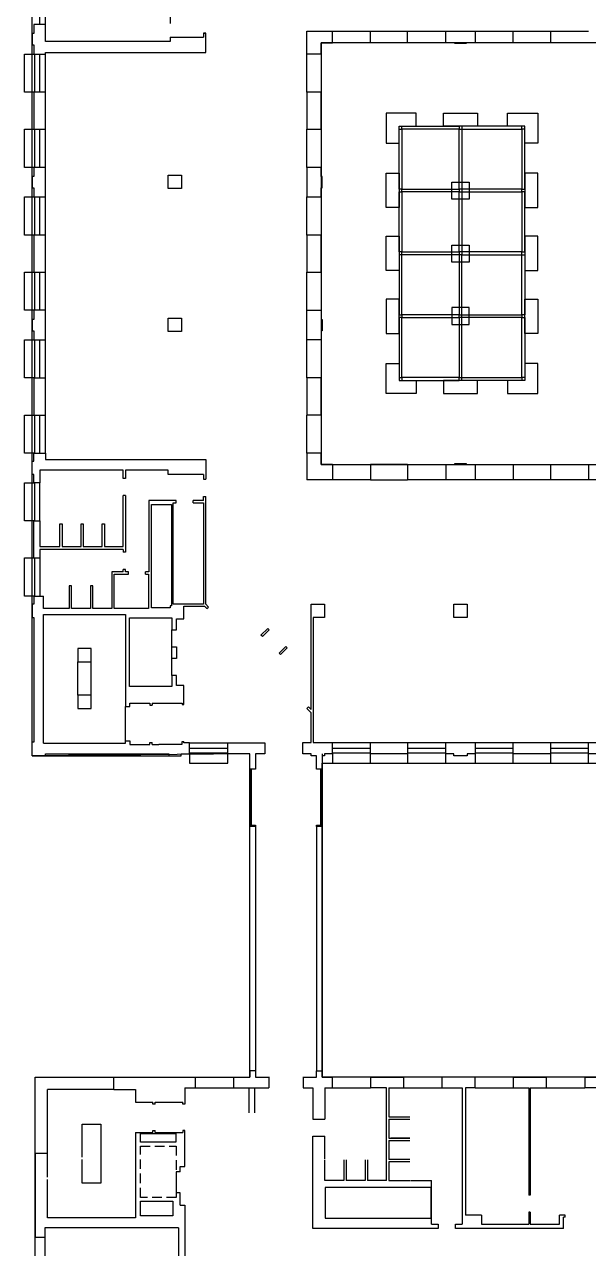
# Model space of a CAD drawing. Header units: millimetres. Extents: x -80 to 60, y -33 to 210.
# Drawn here: x -79.8 to -50.2, y 3.4 to 67.6 of the extents above; entities that cross this region are included whole.
import ezdxf

# ---------------------------------------------------------------- set-up
doc = ezdxf.new("R2010")
doc.units = ezdxf.units.MM
doc.header["$MEASUREMENT"] = 0
doc.linetypes.add('DASHED', pattern=[0.75, 0.5, -0.25])
doc.linetypes.add('HIDDEN', pattern=[9.525, 6.35, -3.175])
doc.layers.add('M', color=7, linetype='Continuous')
doc.layers.add('valid_area', color=140, linetype='Continuous')

msp = doc.modelspace()

# ---------------------------------------------------------------- linework, layer by layer
at = {"layer": 'M', "linetype": 'HIDDEN'}
for p, q in [((-72.183, 74.041), (-72.183, 66.986)), ((-73.158, 42.459), (-72.118, 42.459)), ((-73.158, 37.03), (-73.158, 42.459)), ((-72.118, 42.459), (-72.118, 37.128)), ((-72.183, 37.03), (-73.158, 37.03)), ((-72.183, 37.128), (-72.183, 37.03)), ((-72.118, 37.128), (-72.183, 37.128)), ((-74.308, 36.503), (-72.093, 36.503)), ((-74.308, 32.903), (-74.308, 36.503)), ((-72.093, 36.503), (-72.093, 35.876)), ((-72.093, 33.476), (-72.093, 32.903)), ((-72.093, 32.903), (-74.308, 32.903)), ((-73.733, 9.436), (-71.883, 9.436)), ((-73.733, 8.984), (-73.733, 9.436)), ((-71.883, 9.436), (-71.883, 8.984)), ((-71.883, 8.984), (-73.733, 8.984)), ((-58.478, 6.612), (-64.048, 6.612)), ((-64.048, 6.612), (-64.048, 4.992)), ((-58.478, 4.992), (-58.478, 6.612)), ((-73.733, 5.884), (-72.038, 5.884)), ((-73.733, 5.127), (-73.733, 5.884)), ((-72.038, 5.884), (-72.038, 5.127)), ((-72.038, 5.127), (-73.733, 5.127)), ((-64.048, 4.992), (-58.478, 4.992))]:
    msp.add_line(p, q, dxfattribs=at)
at = {"layer": 'M'}
for p, q in [((-79.033, 67.646), (-79.033, 69.646)), ((-78.733, 67.646), (-78.733, 69.646)), ((-78.733, 67.646), (-79.333, 67.646)), ((-79.333, 67.646), (-79.333, 67.171)), ((-78.733, 66.751), (-78.733, 67.646)), ((-79.433, 67.171), (-79.433, 66.571)), ((-79.333, 67.171), (-79.433, 67.171)), ((-72.183, 66.986), (-72.183, 66.751)), ((-72.183, 66.986), (-70.433, 66.986)), ((-70.433, 67.186), (-70.433, 66.986)), ((-70.433, 67.186), (-70.313, 67.186)), ((-70.313, 67.186), (-70.433, 67.186)), ((-70.313, 66.181), (-70.313, 67.186)), ((-65.003, 66.096), (-65.003, 67.291)), ((-65.003, 67.291), (-63.658, 67.291)), ((-63.658, 67.291), (-61.658, 67.291)), ((-63.658, 66.691), (-63.658, 67.291)), ((-61.658, 66.691), (-61.658, 67.291)), ((-61.658, 67.291), (-59.708, 67.291)), ((-59.708, 67.291), (-57.708, 67.291)), ((-59.708, 66.691), (-59.708, 67.291)), ((-57.708, 67.291), (-56.158, 67.291)), ((-57.708, 66.691), (-57.708, 67.291)), ((-56.158, 67.291), (-56.158, 66.691)), ((-56.158, 67.291), (-54.158, 67.291)), ((-54.158, 67.291), (-52.208, 67.291)), ((-54.158, 66.691), (-54.158, 67.291)), ((-52.208, 67.291), (-50.208, 67.291)), ((-52.208, 67.291), (-52.208, 66.691)), ((-79.433, 66.571), (-79.333, 66.571)), ((-79.333, 66.571), (-79.333, 66.096)), ((-72.183, 66.751), (-78.733, 66.751)), ((-78.733, 66.096), (-78.733, 66.181)), ((-78.733, 66.181), (-70.313, 66.181)), ((-64.253, 66.691), (-63.658, 66.691)), ((-64.253, 66.096), (-64.253, 66.691)), ((-59.708, 66.691), (-61.658, 66.691)), ((-57.233, 66.691), (-57.708, 66.691)), ((-57.233, 66.641), (-57.233, 66.691)), ((-56.633, 66.641), (-57.233, 66.641)), ((-56.633, 66.691), (-56.633, 66.641)), ((-56.158, 66.691), (-56.633, 66.691)), ((-52.208, 66.691), (-54.158, 66.691)), ((-79.833, 66.096), (-79.333, 66.096)), ((-79.833, 64.096), (-79.833, 66.096)), ((-79.333, 66.096), (-78.733, 66.096)), ((-79.283, 64.096), (-79.283, 66.096)), ((-79.033, 64.096), (-79.033, 66.096)), ((-78.733, 64.096), (-78.733, 66.096)), ((-65.003, 64.096), (-65.003, 66.096)), ((-64.253, 66.096), (-65.003, 66.096)), ((-79.333, 64.096), (-79.833, 64.096)), ((-79.333, 64.096), (-79.333, 62.146)), ((-78.733, 64.096), (-79.333, 64.096)), ((-78.733, 62.146), (-78.733, 64.096)), ((-64.253, 64.096), (-65.003, 64.096)), ((-65.003, 64.096), (-65.003, 62.146)), ((-64.253, 62.146), (-64.253, 64.096)), ((-60.838, 62.99), (-60.838, 61.41)), ((-59.258, 62.99), (-60.838, 62.99)), ((-59.258, 62.31), (-59.258, 62.99)), ((-57.833, 62.99), (-56.033, 62.99)), ((-57.833, 62.31), (-57.833, 62.99)), ((-56.033, 62.99), (-56.033, 62.31)), ((-54.458, 62.99), (-52.878, 62.99)), ((-54.458, 62.31), (-54.458, 62.99)), ((-52.878, 62.99), (-52.878, 61.41)), ((-79.833, 62.146), (-79.333, 62.146)), ((-79.833, 60.146), (-79.833, 62.146)), ((-79.333, 62.146), (-78.733, 62.146)), ((-79.283, 60.146), (-79.283, 62.146)), ((-79.033, 60.146), (-79.033, 62.146)), ((-78.733, 60.146), (-78.733, 62.146)), ((-65.003, 60.146), (-65.003, 62.146)), ((-65.003, 62.146), (-64.253, 62.146)), ((-60.158, 62.31), (-59.258, 62.31)), ((-60.158, 61.41), (-60.158, 62.31)), ((-60.158, 62.16), (-60.008, 62.16)), ((-60.158, 59.01), (-60.158, 62.16)), ((-60.008, 62.31), (-57.008, 62.31)), ((-60.008, 62.16), (-60.008, 62.31)), ((-57.008, 62.16), (-60.008, 62.16)), ((-60.008, 62.16), (-60.008, 59.01)), ((-56.033, 62.31), (-57.833, 62.31)), ((-57.008, 62.31), (-57.008, 62.16)), ((-57.008, 62.16), (-56.858, 62.16)), ((-57.008, 59.01), (-57.008, 62.16)), ((-56.858, 62.31), (-56.858, 62.16)), ((-53.708, 62.31), (-56.858, 62.31)), ((-56.858, 62.16), (-53.708, 62.16)), ((-56.858, 62.16), (-56.858, 59.01)), ((-53.558, 62.31), (-54.458, 62.31)), ((-53.708, 62.16), (-53.708, 62.31)), ((-53.708, 62.16), (-53.708, 59.01)), ((-53.558, 62.16), (-53.708, 62.16)), ((-53.558, 61.41), (-53.558, 62.31)), ((-53.558, 59.01), (-53.558, 62.16)), ((-60.838, 61.41), (-60.158, 61.41)), ((-52.878, 61.41), (-53.558, 61.41)), ((-79.333, 60.146), (-79.833, 60.146)), ((-79.333, 60.146), (-79.333, 59.671)), ((-78.733, 60.146), (-79.333, 60.146)), ((-78.733, 58.596), (-78.733, 60.146)), ((-65.003, 60.146), (-65.003, 58.596)), ((-64.253, 60.146), (-65.003, 60.146)), ((-64.253, 59.671), (-64.253, 60.146)), ((-60.838, 59.835), (-60.158, 59.835)), ((-60.838, 58.035), (-60.838, 59.835)), ((-60.158, 59.835), (-60.158, 58.035)), ((-52.878, 59.835), (-53.558, 59.835)), ((-53.558, 59.835), (-53.558, 58.035)), ((-52.878, 58.035), (-52.878, 59.835)), ((-79.433, 59.671), (-79.433, 59.071)), ((-79.333, 59.671), (-79.433, 59.671)), ((-72.283, 59.031), (-72.283, 59.731)), ((-72.283, 59.731), (-71.583, 59.731)), ((-71.583, 59.731), (-71.583, 59.031)), ((-64.203, 59.671), (-64.253, 59.671)), ((-64.203, 59.071), (-64.203, 59.671)), ((-57.383, 59.371), (-56.483, 59.371)), ((-57.383, 58.471), (-57.383, 59.371)), ((-56.483, 59.371), (-56.483, 58.471)), ((-79.833, 58.596), (-79.333, 58.596)), ((-79.833, 56.596), (-79.833, 58.596)), ((-79.433, 59.071), (-79.333, 59.071)), ((-79.333, 59.071), (-79.333, 58.596)), ((-79.333, 58.596), (-78.733, 58.596)), ((-79.283, 56.596), (-79.283, 58.596)), ((-79.033, 56.596), (-79.033, 58.596)), ((-78.733, 56.596), (-78.733, 58.596)), ((-71.583, 59.031), (-72.283, 59.031)), ((-65.003, 58.596), (-64.253, 58.596)), ((-65.003, 56.596), (-65.003, 58.596)), ((-64.253, 59.071), (-64.203, 59.071)), ((-64.253, 58.596), (-64.253, 59.071)), ((-60.008, 59.01), (-60.158, 59.01)), ((-60.158, 58.86), (-60.008, 58.86)), ((-60.158, 55.71), (-60.158, 58.86)), ((-60.008, 58.86), (-60.008, 59.01)), ((-60.008, 59.01), (-57.008, 59.01)), ((-57.008, 58.86), (-60.008, 58.86)), ((-60.008, 58.86), (-60.008, 55.71)), ((-56.483, 58.471), (-57.383, 58.471)), ((-57.008, 59.01), (-57.008, 58.86)), ((-56.858, 59.01), (-57.008, 59.01)), ((-57.008, 55.71), (-57.008, 58.86)), ((-57.008, 58.86), (-56.858, 58.86)), ((-56.858, 59.01), (-56.858, 58.86)), ((-53.708, 59.01), (-56.858, 59.01)), ((-56.858, 58.86), (-53.708, 58.86)), ((-56.858, 58.86), (-56.858, 55.71)), ((-53.708, 58.86), (-53.708, 59.01)), ((-53.708, 59.01), (-53.558, 59.01)), ((-53.708, 58.86), (-53.708, 55.71)), ((-53.558, 58.86), (-53.708, 58.86)), ((-53.558, 55.71), (-53.558, 58.86)), ((-60.158, 58.035), (-60.838, 58.035)), ((-53.558, 58.035), (-52.878, 58.035)), ((-79.333, 56.596), (-79.833, 56.596)), ((-78.733, 56.596), (-79.333, 56.596)), ((-79.333, 56.596), (-79.333, 54.646)), ((-78.733, 54.646), (-78.733, 56.596)), ((-65.003, 56.596), (-65.003, 54.646)), ((-64.253, 56.596), (-65.003, 56.596)), ((-64.253, 54.646), (-64.253, 56.596)), ((-60.838, 54.735), (-60.838, 56.535)), ((-60.838, 56.535), (-60.158, 56.535)), ((-60.158, 56.535), (-60.158, 54.735)), ((-52.878, 56.535), (-53.558, 56.535)), ((-53.558, 56.535), (-53.558, 54.735)), ((-52.878, 54.735), (-52.878, 56.535)), ((-57.383, 56.071), (-56.483, 56.071)), ((-57.383, 55.171), (-57.383, 56.071)), ((-56.483, 56.071), (-56.483, 55.171)), ((-60.008, 55.71), (-60.158, 55.71)), ((-60.008, 55.56), (-60.158, 55.56)), ((-60.158, 55.56), (-60.158, 52.41)), ((-60.008, 55.71), (-57.008, 55.71)), ((-60.008, 55.56), (-60.008, 55.71)), ((-57.008, 55.56), (-60.008, 55.56)), ((-60.008, 52.41), (-60.008, 55.56)), ((-57.008, 55.71), (-57.008, 55.56)), ((-56.858, 55.71), (-57.008, 55.71)), ((-56.858, 55.56), (-57.008, 55.56)), ((-57.008, 55.56), (-57.008, 52.41)), ((-53.708, 55.71), (-56.858, 55.71)), ((-56.858, 55.71), (-56.858, 55.56)), ((-56.858, 55.56), (-53.708, 55.56)), ((-56.858, 52.41), (-56.858, 55.56)), ((-53.708, 55.56), (-53.708, 55.71)), ((-53.708, 55.71), (-53.558, 55.71)), ((-53.708, 52.41), (-53.708, 55.56)), ((-53.708, 55.56), (-53.558, 55.56)), ((-53.558, 55.56), (-53.558, 52.41)), ((-79.833, 54.646), (-79.333, 54.646)), ((-79.833, 52.646), (-79.833, 54.646)), ((-79.333, 54.646), (-78.733, 54.646)), ((-79.283, 52.646), (-79.283, 54.646)), ((-79.033, 52.646), (-79.033, 54.646)), ((-78.733, 52.646), (-78.733, 54.646)), ((-65.003, 54.646), (-64.253, 54.646)), ((-65.003, 52.646), (-65.003, 54.646)), ((-60.158, 54.735), (-60.838, 54.735)), ((-56.483, 55.171), (-57.383, 55.171)), ((-53.558, 54.735), (-52.878, 54.735)), ((-60.838, 53.235), (-60.838, 51.435)), ((-60.158, 53.235), (-60.838, 53.235)), ((-60.158, 51.435), (-60.158, 53.235)), ((-56.483, 52.798), (-57.383, 52.798)), ((-57.383, 52.798), (-57.383, 51.898)), ((-56.483, 51.898), (-56.483, 52.798)), ((-53.558, 51.435), (-53.558, 53.235)), ((-53.558, 53.235), (-52.878, 53.235)), ((-52.878, 53.235), (-52.878, 51.435)), ((-79.333, 52.646), (-79.833, 52.646)), ((-79.433, 52.171), (-79.433, 51.571)), ((-79.333, 52.171), (-79.433, 52.171)), ((-79.333, 52.646), (-79.333, 52.171)), ((-78.733, 52.646), (-79.333, 52.646)), ((-78.733, 51.096), (-78.733, 52.646)), ((-72.283, 51.531), (-72.283, 52.231)), ((-72.283, 52.231), (-71.583, 52.231)), ((-71.583, 52.231), (-71.583, 51.531)), ((-65.003, 52.646), (-64.253, 52.646)), ((-65.003, 51.096), (-65.003, 52.646)), ((-64.253, 52.646), (-64.253, 52.171)), ((-64.253, 52.171), (-64.203, 52.171)), ((-64.203, 52.171), (-64.203, 51.571)), ((-60.158, 52.41), (-60.008, 52.41)), ((-60.158, 52.26), (-60.158, 49.11)), ((-60.008, 52.26), (-60.158, 52.26)), ((-60.008, 52.41), (-60.008, 52.26)), ((-57.008, 52.41), (-60.008, 52.41)), ((-60.008, 52.26), (-57.008, 52.26)), ((-60.008, 49.11), (-60.008, 52.26)), ((-57.008, 52.26), (-57.008, 52.41)), ((-57.008, 52.41), (-56.858, 52.41)), ((-57.008, 52.26), (-57.008, 49.11)), ((-56.858, 52.26), (-57.008, 52.26)), ((-56.858, 52.41), (-53.708, 52.41)), ((-56.858, 52.26), (-56.858, 52.41)), ((-53.708, 52.26), (-56.858, 52.26)), ((-56.858, 49.11), (-56.858, 52.26)), ((-53.708, 52.41), (-53.708, 52.26)), ((-53.558, 52.41), (-53.708, 52.41)), ((-53.708, 49.11), (-53.708, 52.26)), ((-53.708, 52.26), (-53.558, 52.26)), ((-53.558, 52.26), (-53.558, 49.11)), ((-79.433, 51.571), (-79.333, 51.571)), ((-79.333, 51.571), (-79.333, 51.096)), ((-71.583, 51.531), (-72.283, 51.531)), ((-64.253, 51.571), (-64.253, 51.096)), ((-64.203, 51.571), (-64.253, 51.571)), ((-60.838, 51.435), (-60.158, 51.435)), ((-57.383, 51.898), (-56.483, 51.898)), ((-52.878, 51.435), (-53.558, 51.435)), ((-79.833, 51.096), (-79.333, 51.096)), ((-79.833, 49.096), (-79.833, 51.096)), ((-79.333, 51.096), (-78.733, 51.096)), ((-79.283, 49.096), (-79.283, 51.096)), ((-79.033, 49.096), (-79.033, 51.096)), ((-78.733, 49.096), (-78.733, 51.096)), ((-64.253, 51.096), (-65.003, 51.096)), ((-65.003, 49.096), (-65.003, 51.096)), ((-60.838, 48.28), (-60.838, 49.86)), ((-60.838, 49.86), (-60.158, 49.86)), ((-60.158, 49.86), (-60.158, 48.96)), ((-53.558, 49.86), (-53.558, 48.96)), ((-52.878, 49.86), (-53.558, 49.86)), ((-52.878, 48.28), (-52.878, 49.86)), ((-79.333, 49.096), (-79.833, 49.096)), ((-79.333, 49.096), (-78.733, 49.096)), ((-79.333, 49.096), (-79.333, 47.146)), ((-78.733, 47.146), (-78.733, 49.096)), ((-65.003, 49.096), (-65.003, 47.146)), ((-64.253, 49.096), (-65.003, 49.096)), ((-64.253, 47.146), (-64.253, 49.096)), ((-60.158, 49.11), (-60.008, 49.11)), ((-60.158, 48.96), (-59.258, 48.96)), ((-60.008, 49.11), (-60.008, 48.96)), ((-57.008, 49.11), (-60.008, 49.11)), ((-60.008, 48.96), (-57.008, 48.96)), ((-59.258, 48.96), (-59.258, 48.28)), ((-56.033, 48.96), (-57.833, 48.96)), ((-57.833, 48.96), (-57.833, 48.28)), ((-57.008, 48.96), (-57.008, 49.11)), ((-57.008, 49.11), (-56.858, 49.11)), ((-56.858, 48.96), (-56.858, 49.11)), ((-56.858, 49.11), (-53.708, 49.11)), ((-53.708, 48.96), (-56.858, 48.96)), ((-56.033, 48.28), (-56.033, 48.96)), ((-54.458, 48.96), (-54.458, 48.28)), ((-53.558, 48.96), (-54.458, 48.96)), ((-53.708, 49.11), (-53.708, 48.96)), ((-53.558, 49.11), (-53.708, 49.11)), ((-59.258, 48.28), (-60.838, 48.28)), ((-57.833, 48.28), (-56.033, 48.28)), ((-54.458, 48.28), (-52.878, 48.28)), ((-79.833, 47.146), (-79.333, 47.146)), ((-79.833, 45.146), (-79.833, 47.146)), ((-79.333, 47.146), (-78.733, 47.146)), ((-79.283, 45.146), (-79.283, 47.146)), ((-79.033, 45.146), (-79.033, 47.146)), ((-78.733, 45.146), (-78.733, 47.146)), ((-65.003, 45.146), (-65.003, 47.146)), ((-64.253, 47.146), (-65.003, 47.146)), ((-79.333, 45.146), (-79.833, 45.146)), ((-79.333, 45.146), (-78.733, 45.146)), ((-79.333, 44.721), (-79.333, 45.146)), ((-78.733, 45.146), (-78.733, 44.821)), ((-65.003, 45.146), (-65.003, 43.751)), ((-64.253, 45.146), (-65.003, 45.146)), ((-64.253, 44.551), (-64.253, 45.146)), ((-79.433, 44.721), (-79.333, 44.721)), ((-79.433, 44.021), (-79.433, 44.721)), ((-78.733, 44.821), (-70.313, 44.821)), ((-70.313, 44.821), (-70.313, 43.777)), ((-63.658, 44.551), (-64.253, 44.551)), ((-63.658, 44.551), (-63.658, 43.751)), ((-61.658, 44.551), (-61.658, 43.751)), ((-59.708, 44.551), (-61.658, 44.551)), ((-59.708, 44.551), (-59.708, 43.751)), ((-57.708, 44.551), (-57.233, 44.551)), ((-57.708, 44.551), (-57.708, 43.751)), ((-57.233, 44.601), (-56.633, 44.601)), ((-57.233, 44.551), (-57.233, 44.601)), ((-56.633, 44.601), (-56.633, 44.551)), ((-56.633, 44.551), (-56.158, 44.551)), ((-56.158, 44.551), (-56.158, 43.751)), ((-54.158, 44.551), (-52.208, 44.551)), ((-54.158, 44.551), (-54.158, 43.751)), ((-52.208, 44.551), (-52.208, 43.751)), ((-50.208, 44.551), (-50.208, 43.751)), ((-79.333, 44.021), (-79.433, 44.021)), ((-79.333, 43.596), (-79.333, 44.021)), ((-79.033, 44.251), (-79.033, 43.596)), ((-74.643, 44.251), (-79.033, 44.251)), ((-74.643, 43.826), (-74.643, 44.251)), ((-74.523, 43.826), (-74.643, 43.826)), ((-74.523, 44.251), (-74.523, 43.826)), ((-72.283, 44.251), (-74.523, 44.251)), ((-72.283, 44.021), (-72.283, 44.251)), ((-70.433, 44.021), (-72.283, 44.021)), ((-70.433, 44.021), (-70.433, 43.777)), ((-70.433, 43.777), (-70.313, 43.777)), ((-63.658, 43.751), (-65.003, 43.751)), ((-61.658, 43.751), (-63.658, 43.751)), ((-61.658, 43.751), (-59.708, 43.751)), ((-57.708, 43.751), (-59.708, 43.751)), ((-56.158, 43.751), (-57.708, 43.751)), ((-54.158, 43.751), (-56.158, 43.751)), ((-52.208, 43.751), (-54.158, 43.751)), ((-50.208, 43.751), (-52.208, 43.751)), ((-48.658, 43.751), (-50.208, 43.751)), ((-79.833, 43.596), (-79.333, 43.596)), ((-79.833, 41.596), (-79.833, 43.596)), ((-79.033, 43.596), (-79.333, 43.596)), ((-79.283, 41.596), (-79.283, 43.596)), ((-79.033, 41.596), (-79.033, 43.596)), ((-74.643, 40.243), (-74.643, 42.926)), ((-74.523, 42.926), (-74.643, 42.926)), ((-74.523, 42.926), (-74.523, 39.949)), ((-73.303, 42.656), (-73.303, 38.915)), ((-71.871, 42.656), (-73.303, 42.656)), ((-72.021, 42.536), (-71.871, 42.536)), ((-72.021, 37.221), (-72.021, 42.536)), ((-71.871, 42.536), (-71.871, 42.656)), ((-70.971, 42.536), (-70.971, 42.656)), ((-70.433, 42.656), (-70.971, 42.656)), ((-70.971, 42.536), (-70.433, 42.536)), ((-70.433, 42.877), (-70.313, 42.877)), ((-70.433, 42.656), (-70.433, 42.877)), ((-70.433, 42.536), (-70.433, 37.221)), ((-70.313, 37.221), (-70.313, 42.877)), ((-79.333, 41.596), (-79.833, 41.596)), ((-79.333, 41.596), (-79.033, 41.596)), ((-79.333, 39.646), (-79.333, 41.596)), ((-79.033, 41.596), (-79.033, 40.243)), ((-77.973, 41.431), (-77.853, 41.431)), ((-77.973, 40.243), (-77.973, 41.431)), ((-77.853, 41.431), (-77.853, 40.243)), ((-76.863, 41.431), (-76.743, 41.431)), ((-76.863, 40.243), (-76.863, 41.431)), ((-76.743, 41.431), (-76.743, 40.243)), ((-75.753, 40.243), (-75.753, 41.431)), ((-75.753, 41.431), (-75.633, 41.431)), ((-75.633, 41.431), (-75.633, 40.243)), ((-79.033, 40.243), (-77.973, 40.243)), ((-79.033, 40.083), (-79.033, 39.646)), ((-74.643, 40.083), (-79.033, 40.083)), ((-77.853, 40.243), (-76.863, 40.243)), ((-76.743, 40.243), (-75.753, 40.243)), ((-75.633, 40.243), (-74.643, 40.243)), ((-74.643, 40.083), (-74.643, 39.949)), ((-74.523, 39.949), (-74.643, 39.949)), ((-79.833, 37.646), (-79.833, 39.646)), ((-79.833, 39.646), (-79.333, 39.646)), ((-79.333, 39.646), (-79.033, 39.646)), ((-79.283, 37.646), (-79.283, 39.646)), ((-79.033, 39.646), (-79.033, 37.646)), ((-75.243, 38.915), (-75.243, 36.995)), ((-74.643, 38.915), (-75.243, 38.915)), ((-75.123, 38.795), (-74.373, 38.795)), ((-75.123, 36.995), (-75.123, 38.795)), ((-74.643, 38.915), (-74.643, 39.049)), ((-74.523, 39.049), (-74.643, 39.049)), ((-74.523, 38.915), (-74.523, 39.049)), ((-74.373, 38.915), (-74.523, 38.915)), ((-74.373, 38.795), (-74.373, 38.915)), ((-73.303, 38.915), (-73.473, 38.915)), ((-73.473, 38.795), (-73.473, 38.915)), ((-73.473, 38.795), (-73.323, 38.795)), ((-73.323, 38.795), (-73.323, 36.995)), ((-77.363, 38.183), (-77.483, 38.183)), ((-77.483, 38.183), (-77.483, 36.995)), ((-77.363, 36.995), (-77.363, 38.183)), ((-76.363, 38.183), (-76.363, 36.995)), ((-76.243, 38.183), (-76.363, 38.183)), ((-76.243, 36.995), (-76.243, 38.183)), ((-79.333, 37.646), (-79.833, 37.646)), ((-79.333, 37.646), (-79.333, 37.218)), ((-79.333, 37.646), (-78.833, 37.646)), ((-78.833, 36.995), (-78.833, 37.646)), ((-79.433, 37.218), (-79.433, 36.528)), ((-79.333, 37.218), (-79.433, 37.218)), ((-77.483, 36.995), (-78.833, 36.995)), ((-78.833, 36.676), (-74.533, 36.676)), ((-78.833, 29.926), (-78.833, 36.676)), ((-76.363, 36.995), (-77.363, 36.995)), ((-75.243, 36.995), (-76.243, 36.995)), ((-73.323, 36.995), (-75.123, 36.995)), ((-74.533, 36.676), (-74.533, 31.846)), ((-70.433, 37.221), (-72.021, 37.221)), ((-71.458, 37.115), (-70.377, 37.115)), ((-71.458, 36.446), (-71.458, 37.115)), ((-70.377, 37.115), (-70.249, 36.988)), ((-70.165, 37.073), (-70.313, 37.221)), ((-70.249, 36.988), (-70.165, 37.073)), ((-64.783, 37.221), (-64.083, 37.221)), ((-64.783, 31.691), (-64.783, 37.221)), ((-64.083, 37.221), (-64.083, 36.521)), ((-57.283, 37.221), (-56.583, 37.221)), ((-57.283, 36.521), (-57.283, 37.221)), ((-56.583, 37.221), (-56.583, 36.521)), ((-79.433, 36.528), (-79.333, 36.528)), ((-79.433, 29.978), (-79.433, 36.528)), ((-79.333, 36.528), (-79.333, 29.978)), ((-71.853, 36.446), (-71.458, 36.446)), ((-71.853, 35.876), (-71.853, 36.446)), ((-64.663, 36.521), (-64.663, 29.971)), ((-64.083, 36.521), (-64.663, 36.521)), ((-56.583, 36.521), (-57.283, 36.521)), ((-72.093, 35.876), (-71.853, 35.876)), ((-72.093, 34.976), (-72.093, 35.876)), ((-67.411, 35.594), (-67.057, 35.948)), ((-67.34, 35.523), (-67.411, 35.594)), ((-66.986, 35.877), (-67.34, 35.523)), ((-67.057, 35.948), (-66.986, 35.877)), ((-77.023, 34.903), (-77.023, 34.203)), ((-76.323, 34.903), (-77.023, 34.903)), ((-76.323, 34.203), (-76.323, 34.903)), ((-72.093, 34.376), (-72.093, 34.976)), ((-72.093, 34.976), (-71.853, 34.976)), ((-71.853, 34.976), (-71.853, 34.376)), ((-66.107, 34.998), (-66.461, 34.644)), ((-66.39, 34.573), (-66.036, 34.927)), ((-66.036, 34.927), (-66.107, 34.998)), ((-77.023, 34.203), (-76.323, 34.203)), ((-77.023, 32.453), (-77.023, 34.203)), ((-76.323, 32.453), (-76.323, 34.203)), ((-72.093, 33.476), (-72.093, 34.376)), ((-71.853, 34.376), (-72.093, 34.376)), ((-66.461, 34.644), (-66.39, 34.573)), ((-71.853, 33.476), (-72.093, 33.476)), ((-71.853, 32.946), (-71.853, 33.476)), ((-71.458, 32.946), (-71.853, 32.946)), ((-71.458, 31.961), (-71.458, 32.946)), ((-77.023, 32.453), (-77.023, 31.753)), ((-76.323, 32.453), (-77.023, 32.453)), ((-76.323, 31.753), (-76.323, 32.453)), ((-77.023, 31.753), (-76.323, 31.753)), ((-74.533, 31.846), (-74.293, 31.846)), ((-74.533, 30.046), (-74.533, 31.846)), ((-74.293, 32.031), (-73.24, 32.031)), ((-74.293, 31.846), (-74.293, 32.031)), ((-73.24, 32.031), (-73.24, 31.921)), ((-73.24, 31.921), (-73.13, 31.921)), ((-73.13, 32.031), (-73.13, 31.921)), ((-73.13, 32.031), (-71.553, 32.031)), ((-71.553, 32.031), (-71.553, 31.961)), ((-71.553, 31.961), (-71.458, 31.961)), ((-65.007, 31.745), (-64.922, 31.83)), ((-64.783, 31.521), (-65.007, 31.745)), ((-64.922, 31.83), (-64.783, 31.691)), ((-64.783, 29.971), (-64.783, 31.521)), ((-79.433, 29.271), (-79.433, 29.978)), ((-79.333, 29.978), (-79.433, 29.978)), ((-78.833, 29.926), (-74.533, 29.926)), ((-74.533, 30.046), (-74.293, 30.046)), ((-74.533, 29.926), (-74.533, 30.046)), ((-74.293, 30.046), (-74.293, 29.861)), ((-74.293, 29.861), (-73.24, 29.861)), ((-73.24, 29.861), (-73.24, 29.971)), ((-73.24, 29.971), (-73.13, 29.971)), ((-73.13, 29.861), (-73.13, 29.971)), ((-73.13, 29.861), (-72.783, 29.861)), ((-72.783, 29.871), (-71.553, 29.871)), ((-72.783, 29.861), (-72.783, 29.871)), ((-71.553, 30.011), (-71.458, 30.011)), ((-71.553, 29.871), (-71.553, 30.011)), ((-71.458, 29.941), (-71.458, 30.011)), ((-71.158, 29.941), (-71.458, 29.941)), ((-71.158, 29.371), (-71.158, 29.941)), ((-71.158, 29.941), (-69.158, 29.941)), ((-71.158, 29.671), (-69.158, 29.671)), ((-69.158, 29.371), (-69.158, 29.941)), ((-69.158, 29.941), (-67.21, 29.941)), ((-67.21, 29.941), (-67.21, 29.371)), ((-65.21, 29.971), (-64.783, 29.971)), ((-65.21, 29.371), (-65.21, 29.971)), ((-64.663, 29.971), (-63.658, 29.971)), ((-63.658, 29.971), (-61.658, 29.971)), ((-63.658, 29.371), (-63.658, 29.971)), ((-63.658, 29.671), (-61.658, 29.671)), ((-61.658, 29.971), (-59.708, 29.971)), ((-61.658, 29.371), (-61.658, 29.971)), ((-59.708, 29.971), (-57.708, 29.971)), ((-59.708, 29.971), (-59.708, 29.371)), ((-59.708, 29.671), (-57.708, 29.671)), ((-57.708, 29.971), (-56.158, 29.971)), ((-57.708, 29.371), (-57.708, 29.971)), ((-56.158, 29.971), (-54.158, 29.971)), ((-56.158, 29.971), (-56.158, 29.371)), ((-56.158, 29.671), (-54.158, 29.671)), ((-54.158, 29.971), (-52.208, 29.971)), ((-54.158, 29.371), (-54.158, 29.971)), ((-52.208, 29.971), (-52.208, 29.371)), ((-52.208, 29.971), (-50.208, 29.971)), ((-52.208, 29.671), (-50.208, 29.671)), ((-50.208, 29.371), (-50.208, 29.971)), ((-50.208, 29.971), (-48.658, 29.971)), ((-79.433, 29.271), (-78.733, 29.271)), ((-78.733, 29.371), (-72.258, 29.371)), ((-78.733, 29.271), (-78.733, 29.371)), ((-78.733, 29.271), (-72.258, 29.271)), ((-72.258, 29.371), (-72.258, 29.271)), ((-72.258, 29.271), (-71.608, 29.271)), ((-71.608, 29.371), (-71.158, 29.371)), ((-71.608, 29.271), (-71.608, 29.371)), ((-71.158, 29.421), (-69.158, 29.421)), ((-71.158, 29.371), (-71.158, 28.871)), ((-68.003, 29.371), (-69.158, 29.371)), ((-69.158, 28.871), (-69.158, 29.371)), ((-68.003, 28.571), (-68.003, 29.371)), ((-68.003, 12.407), (-68.003, 29.371)), ((-67.703, 29.371), (-67.703, 28.571)), ((-67.21, 29.371), (-67.703, 29.371)), ((-64.783, 29.371), (-65.21, 29.371)), ((-64.783, 29.271), (-64.783, 29.371)), ((-64.503, 29.271), (-64.783, 29.271)), ((-64.503, 28.571), (-64.503, 29.271)), ((-64.203, 29.371), (-64.203, 12.407)), ((-64.203, 29.271), (-64.203, 28.571)), ((-64.083, 29.271), (-64.203, 29.271)), ((-64.083, 29.371), (-64.083, 29.271)), ((-63.658, 29.371), (-64.083, 29.371)), ((-63.658, 29.421), (-61.658, 29.421)), ((-63.658, 29.371), (-63.658, 28.871)), ((-61.658, 28.871), (-61.658, 29.371)), ((-59.708, 29.371), (-61.658, 29.371)), ((-59.708, 29.421), (-57.708, 29.421)), ((-59.708, 29.371), (-59.708, 28.871)), ((-57.708, 28.871), (-57.708, 29.371)), ((-57.283, 29.371), (-57.708, 29.371)), ((-57.283, 29.271), (-57.283, 29.371)), ((-56.583, 29.271), (-57.283, 29.271)), ((-56.158, 29.371), (-56.583, 29.371)), ((-56.583, 29.371), (-56.583, 29.271)), ((-56.158, 29.421), (-54.158, 29.421)), ((-56.158, 29.371), (-56.158, 28.871)), ((-52.208, 29.371), (-54.158, 29.371)), ((-54.158, 28.871), (-54.158, 29.371)), ((-52.208, 29.421), (-50.208, 29.421)), ((-52.208, 29.371), (-52.208, 28.871)), ((-50.208, 28.871), (-50.208, 29.371)), ((-49.783, 29.371), (-50.208, 29.371)), ((-71.158, 28.871), (-69.158, 28.871)), ((-67.703, 28.571), (-68.003, 28.571)), ((-68.003, 28.571), (-68.003, 25.631)), ((-67.923, 28.571), (-67.923, 25.631)), ((-64.203, 28.571), (-64.503, 28.571)), ((-64.283, 28.571), (-64.283, 25.631)), ((-64.203, 28.571), (-64.203, 25.631)), ((-63.658, 28.871), (-61.658, 28.871)), ((-59.708, 28.871), (-57.708, 28.871)), ((-56.158, 28.871), (-54.158, 28.871)), ((-52.208, 28.871), (-50.208, 28.871)), ((-68.003, 25.556), (-68.003, 25.631)), ((-68.003, 25.631), (-67.703, 25.631)), ((-67.703, 25.556), (-68.003, 25.556)), ((-67.703, 25.631), (-67.703, 25.556)), ((-67.703, 25.556), (-67.703, 12.727)), ((-64.503, 25.631), (-64.203, 25.631)), ((-64.503, 25.556), (-64.503, 25.631)), ((-64.203, 25.556), (-64.503, 25.556)), ((-64.503, 25.556), (-64.503, 12.727)), ((-64.203, 25.631), (-64.203, 25.556)), ((-79.268, 12.407), (-75.143, 12.407)), ((-79.268, 8.405), (-79.268, 12.407)), ((-75.143, 11.757), (-75.143, 12.407)), ((-75.143, 12.407), (-70.853, 12.407)), ((-70.853, 11.837), (-70.853, 12.407)), ((-68.853, 12.407), (-68.853, 11.837)), ((-68.853, 12.407), (-68.003, 12.407)), ((-67.703, 12.727), (-68.003, 12.727)), ((-68.003, 12.727), (-68.003, 12.407)), ((-67.703, 12.727), (-67.703, 12.407)), ((-67.703, 12.407), (-67.003, 12.407)), ((-67.003, 12.408), (-67.003, 11.837)), ((-65.203, 12.408), (-65.203, 11.837)), ((-65.203, 12.407), (-64.503, 12.407)), ((-64.503, 12.727), (-64.203, 12.727)), ((-64.503, 12.407), (-64.503, 12.727)), ((-64.203, 12.727), (-64.203, 12.407)), ((-64.203, 12.407), (-63.658, 12.407)), ((-63.658, 11.837), (-63.658, 12.407)), ((-61.658, 12.407), (-59.908, 12.407)), ((-61.658, 12.407), (-61.658, 11.837)), ((-59.908, 11.837), (-59.908, 12.407)), ((-57.908, 12.407), (-57.908, 11.837)), ((-56.158, 12.407), (-57.908, 12.407)), ((-56.158, 11.837), (-56.158, 12.407)), ((-54.158, 12.407), (-54.158, 11.837)), ((-54.158, 12.407), (-52.408, 12.407)), ((-52.408, 11.837), (-52.408, 12.407)), ((-50.408, 12.407), (-50.408, 11.837)), ((-50.408, 12.407), (-48.658, 12.407)), ((-75.143, 11.757), (-78.618, 11.757)), ((-78.618, 8.405), (-78.618, 11.757)), ((-75.143, 11.757), (-73.998, 11.757)), ((-73.998, 11.757), (-73.998, 11.087)), ((-71.403, 11.837), (-71.403, 10.976)), ((-71.403, 11.837), (-70.853, 11.837)), ((-70.853, 11.837), (-68.853, 11.837)), ((-68.853, 11.837), (-67.003, 11.837)), ((-68.053, 11.837), (-68.053, 10.528)), ((-67.753, 11.837), (-67.753, 10.528)), ((-65.203, 11.837), (-64.683, 11.837)), ((-64.683, 11.837), (-64.683, 10.198)), ((-64.058, 11.837), (-64.058, 10.198)), ((-64.058, 11.837), (-63.333, 11.837)), ((-63.658, 11.837), (-61.658, 11.837)), ((-60.818, 11.837), (-61.658, 11.837)), ((-60.818, 6.968), (-60.818, 11.837)), ((-60.698, 11.837), (-60.698, 10.318)), ((-59.908, 11.837), (-57.908, 11.837)), ((-56.838, 11.837), (-56.838, 4.677)), ((-56.678, 11.837), (-56.678, 5.158)), ((-56.158, 11.837), (-54.158, 11.837)), ((-53.348, 11.837), (-53.348, 6.208)), ((-53.268, 11.837), (-53.268, 6.208)), ((-52.408, 11.837), (-50.408, 11.837)), ((-73.998, 11.087), (-73.093, 11.087)), ((-73.093, 10.976), (-73.093, 11.087)), ((-72.973, 10.976), (-73.093, 10.976)), ((-72.973, 10.976), (-72.973, 11.087)), ((-72.973, 11.087), (-71.523, 11.087)), ((-71.523, 10.976), (-71.523, 11.087)), ((-71.403, 10.976), (-71.523, 10.976)), ((-60.698, 10.318), (-59.598, 10.318)), ((-76.798, 9.937), (-75.818, 9.937)), ((-76.798, 8.197), (-76.798, 9.937)), ((-75.818, 9.937), (-75.818, 6.837)), ((-64.683, 10.198), (-64.058, 10.198)), ((-60.698, 10.198), (-59.598, 10.198)), ((-60.698, 10.198), (-60.698, 9.198)), ((-73.998, 9.487), (-73.093, 9.487)), ((-73.998, 9.487), (-73.998, 5.017)), ((-73.093, 9.606), (-72.973, 9.606)), ((-73.093, 9.487), (-73.093, 9.606)), ((-72.973, 9.487), (-72.973, 9.606)), ((-72.973, 9.487), (-71.523, 9.487)), ((-71.403, 9.606), (-71.523, 9.606)), ((-71.523, 9.606), (-71.523, 9.487)), ((-71.403, 7.711), (-71.403, 9.606)), ((-64.683, 9.298), (-64.058, 9.298)), ((-64.683, 4.458), (-64.683, 9.298)), ((-64.058, 8.107), (-64.058, 9.298)), ((-60.698, 9.198), (-59.598, 9.198)), ((-60.698, 9.078), (-59.598, 9.078)), ((-60.698, 9.078), (-60.698, 8.078)), ((-59.598, 9.198), (-60.598, 9.198)), ((-79.268, 8.405), (-78.618, 8.405)), ((-79.268, 8.405), (-79.268, 3.983)), ((-78.618, 7.146), (-78.618, 8.405)), ((-76.798, 6.837), (-76.798, 8.081)), ((-71.647, 7.711), (-71.403, 7.711)), ((-71.647, 7.424), (-71.647, 7.711)), ((-64.058, 6.968), (-64.058, 8.067)), ((-63.058, 8.067), (-63.058, 6.968)), ((-62.938, 8.067), (-62.938, 6.968)), ((-61.948, 8.067), (-61.948, 6.968)), ((-61.818, 8.067), (-61.818, 6.968)), ((-59.598, 8.078), (-60.698, 8.078)), ((-59.598, 7.958), (-60.698, 7.958)), ((-60.698, 7.958), (-60.698, 6.968)), ((-71.873, 7.424), (-71.873, 6.324)), ((-71.647, 7.424), (-71.873, 7.424)), ((-78.618, 5.017), (-78.618, 7.031)), ((-75.818, 6.837), (-76.798, 6.837)), ((-63.058, 6.968), (-64.058, 6.968)), ((-61.948, 6.968), (-62.938, 6.968)), ((-60.818, 6.968), (-61.818, 6.968)), ((-60.698, 6.968), (-59.598, 6.968)), ((-60.598, 6.968), (-59.666, 6.968)), ((-59.558, 6.968), (-58.458, 6.968)), ((-58.458, 4.677), (-58.458, 6.968)), ((-71.647, 6.324), (-71.873, 6.324)), ((-71.647, 5.685), (-71.647, 6.324)), ((-53.268, 6.208), (-53.348, 6.208)), ((-71.647, 5.685), (-71.403, 5.685)), ((-71.403, 5.685), (-71.403, 5.327)), ((-71.403, 5.327), (-71.403, -0.319)), ((-55.833, 5.158), (-56.678, 5.158)), ((-55.833, 5.158), (-55.833, 4.677)), ((-53.348, 5.308), (-53.348, 4.677)), ((-53.268, 5.308), (-53.348, 5.308)), ((-53.268, 5.308), (-53.268, 4.677)), ((-51.731, 4.677), (-51.731, 5.158)), ((-51.43, 5.158), (-51.731, 5.158)), ((-51.43, 5.045), (-51.43, 5.158)), ((-73.998, 5.017), (-78.618, 5.017)), ((-58.458, 4.677), (-58.108, 4.677)), ((-58.108, 4.677), (-58.108, 4.458)), ((-57.208, 4.677), (-57.208, 4.458)), ((-57.188, 4.677), (-56.838, 4.677)), ((-55.833, 4.677), (-53.348, 4.677)), ((-53.268, 4.677), (-51.731, 4.677)), ((-51.531, 4.458), (-51.531, 5.045)), ((-51.43, 5.045), (-51.531, 5.045)), ((-78.768, 3.983), (-79.268, 3.983)), ((-71.744, 4.49), (-78.768, 4.49)), ((-78.768, 4.49), (-78.768, 3.983)), ((-78.768, 3.983), (-78.768, 1.983)), ((-71.744, 4.49), (-71.744, -0.119)), ((-58.108, 4.458), (-64.683, 4.458)), ((-51.531, 4.458), (-57.188, 4.458))]:
    msp.add_line(p, q, dxfattribs=at)
at = {"layer": 'M', "linetype": 'DASHED'}
for p, q in [((-73.733, 6.084), (-73.733, 8.784)), ((-73.733, 8.784), (-71.873, 8.784)), ((-71.873, 8.784), (-71.873, 7.424)), ((-71.873, 6.084), (-73.733, 6.084)), ((-71.873, 6.324), (-71.873, 6.084))]:
    msp.add_line(p, q, dxfattribs=at)
at = {"layer": 'M'}
for points in [[(-60.698, 11.837), (-59.908, 11.837)], [(-57.908, 11.837), (-56.838, 11.837)], [(-56.158, 11.837), (-56.678, 11.837)], [(-54.158, 11.837), (-53.348, 11.837)], [(-53.268, 11.837), (-52.408, 11.837)], [(-48.658, 11.837), (-50.408, 11.837)]]:
    msp.add_lwpolyline(points, dxfattribs=at)
at = {"layer": 'valid_area'}
for points in [[(-79.268, -32.063), (-79.268, 12.407), (-68.003, 12.407), (-68.003, 29.371), (-79.433, 29.271), (-79.433, 209.271), (-11.933, 209.271), (-11.933, 29.271), (-23.393, 29.371), (-23.373, 11.738), (59.027, 11.837), (59.027, -32.062), (-79.268, -32.063)], [(-64.253, 66.691), (-64.253, 44.551), (-27.113, 44.551), (-27.113, 66.691), (-64.253, 66.691)], [(-63.658, 28.871), (-27.193, 28.871), (-27.193, 12.407), (-64.203, 12.407), (-64.203, 28.87), (-63.658, 28.871)]]:
    msp.add_lwpolyline(points, dxfattribs=at)

doc.saveas('drawing.dxf')
